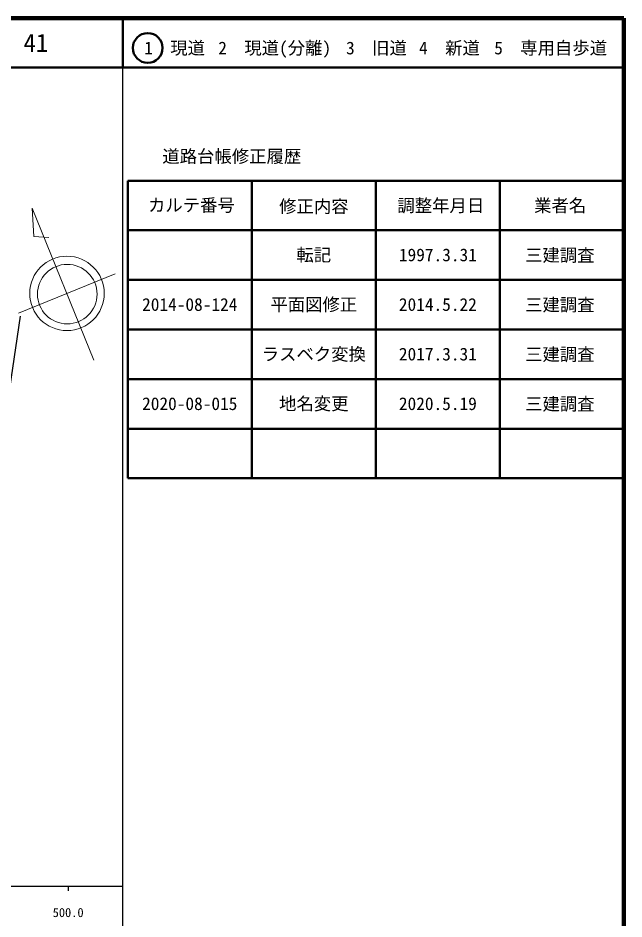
# Model space of a CAD drawing. Units: millimetres, scale not verified. Extents: x 40000 to 680000, y 20000 to 380000.
# Drawn here: x 557900 to 680000, y 198357 to 380000 of the extents above; entities that cross this region are included whole.
import ezdxf
from ezdxf.enums import TextEntityAlignment as Align

# ---------------------------------------------------------------- set-up
doc = ezdxf.new("R2010")
doc.units = ezdxf.units.MM
doc.header["$LTSCALE"] = 1000
for name, color, linetype, lineweight in [('M-BGD', 7, 'Continuous', 13), ('M-BMK-SRVR', 3, 'Continuous', 25), ('M-TTL', 2, 'Continuous', 140), ('M-TTL-BAND', 7, 'Continuous', 25), ('M-TTL-FRAM', 2, 'Continuous', 50), ('M-TTL-LINE', 7, 'Continuous', 50)]:
    doc.layers.add(name, color=color, linetype=linetype, lineweight=lineweight)
doc.layers.add('M-TTL-TXT', color=7, linetype='Continuous')
doc.styles.add('ＭＳ ゴシック', font='')
doc.styles.get('ＭＳ ゴシック').set_extended_font_data('MS Gothic')

msp = doc.modelspace()

# ---------------------------------------------------------------- linework, layer by layer
at = {"layer": 'M-BGD'}
for p, q in [((573177, 311033), (560757, 341639)), ((560757, 341639), (561104, 335982)), ((561104, 335982), (564095, 335743)), ((557995, 320521), (577454, 328417))]:
    msp.add_line(p, q, dxfattribs=at)
for centre, radius in [((567764, 324485), 7500), ((567815, 324336), 6000)]:
    msp.add_circle(centre, radius, dxfattribs=at)
at = {"layer": 'M-BMK-SRVR'}
msp.add_line((552940, 283132), (558408, 319890), dxfattribs=at)
at = {"layer": 'M-TTL'}
for p, q in [((680000, 380000), (40000, 380000)), ((680000, 20000), (680000, 380000))]:
    msp.add_line(p, q, dxfattribs=at)
at = {"layer": 'M-TTL-BAND'}
for p, q in [((579000, 20000), (579000, 370000)), ((40000, 205000), (579000, 205000)), ((568000, 205000), (568000, 204000))]:
    msp.add_line(p, q, dxfattribs=at)
at = {"layer": 'M-TTL-FRAM'}
for p, q in [((580000, 347197), (580000, 287197)), ((580000, 347197), (680000, 347197)), ((580000, 287197), (680000, 287197))]:
    msp.add_line(p, q, dxfattribs=at)
at = {"layer": 'M-TTL-LINE'}
for p, q in [((579000, 380000), (579000, 370000)), ((40000, 370000), (680000, 370000)), ((605000, 347197), (605000, 287197)), ((630000, 347197), (630000, 287197)), ((655000, 347197), (655000, 287197)), ((580000, 337197), (680000, 337197)), ((580000, 327197), (680000, 327197)), ((580000, 317197), (680000, 317197)), ((580000, 307197), (680000, 307197)), ((580000, 297197), (680000, 297197))]:
    msp.add_line(p, q, dxfattribs=at)
msp.add_circle((584031, 373958), 3000, dxfattribs=at)

# ---------------------------------------------------------------- texts
at = {"layer": 'M-TTL-BAND', "style": 'ＭＳ ゴシック'}
msp.add_text('500.0', height=1833, dxfattribs=at).set_placement((568000, 198195), align=Align.BOTTOM_CENTER)
at = {"layer": 'M-TTL-TXT', "style": 'ＭＳ ゴシック'}
for s, height, p in [('41', 3666, (561497, 375000)), ('1\u3000現道', 2566, (589448, 373958)), ('2\u3000現道(分離)', 2566, (609619, 373958)), ('3\u3000旧道', 2566, (630121, 373958)), ('4\u3000新道', 2566, (644824, 373958)), ('5\u3000専用自歩道', 2566, (665228, 373958)), ('道路台帳修正履歴', 2566, (600968, 352113)), ('カルテ番号', 2566, (592839, 342277)), ('修正内容', 2566, (617509, 342023)), ('調整年月日', 2566, (643089, 342197)), ('業者名', 2566, (667134, 342197)), ('転記', 2566, (617500, 332245)), ('1997.3.31', 2566, (642500, 332245)), ('三建調査', 2566, (667077, 332189)), ('2014-08-124', 2566, (592500, 322245)), ('平面図修正', 2566, (617500, 322245)), ('2014.5.22', 2566, (642500, 322245)), ('三建調査', 2566, (667077, 322189)), ('ラスベク変換', 2566, (617500, 312245)), ('2017.3.31', 2566, (642500, 312245)), ('三建調査', 2566, (667077, 312189)), ('2020-08-015', 2566, (592500, 302245)), ('地名変更', 2566, (617500, 302245)), ('2020.5.19', 2566, (642500, 302245)), ('三建調査', 2566, (667077, 302189))]:
    msp.add_text(s, height=height, dxfattribs=at).set_placement(p, align=Align.MIDDLE_CENTER)

doc.saveas('drawing.dxf')
